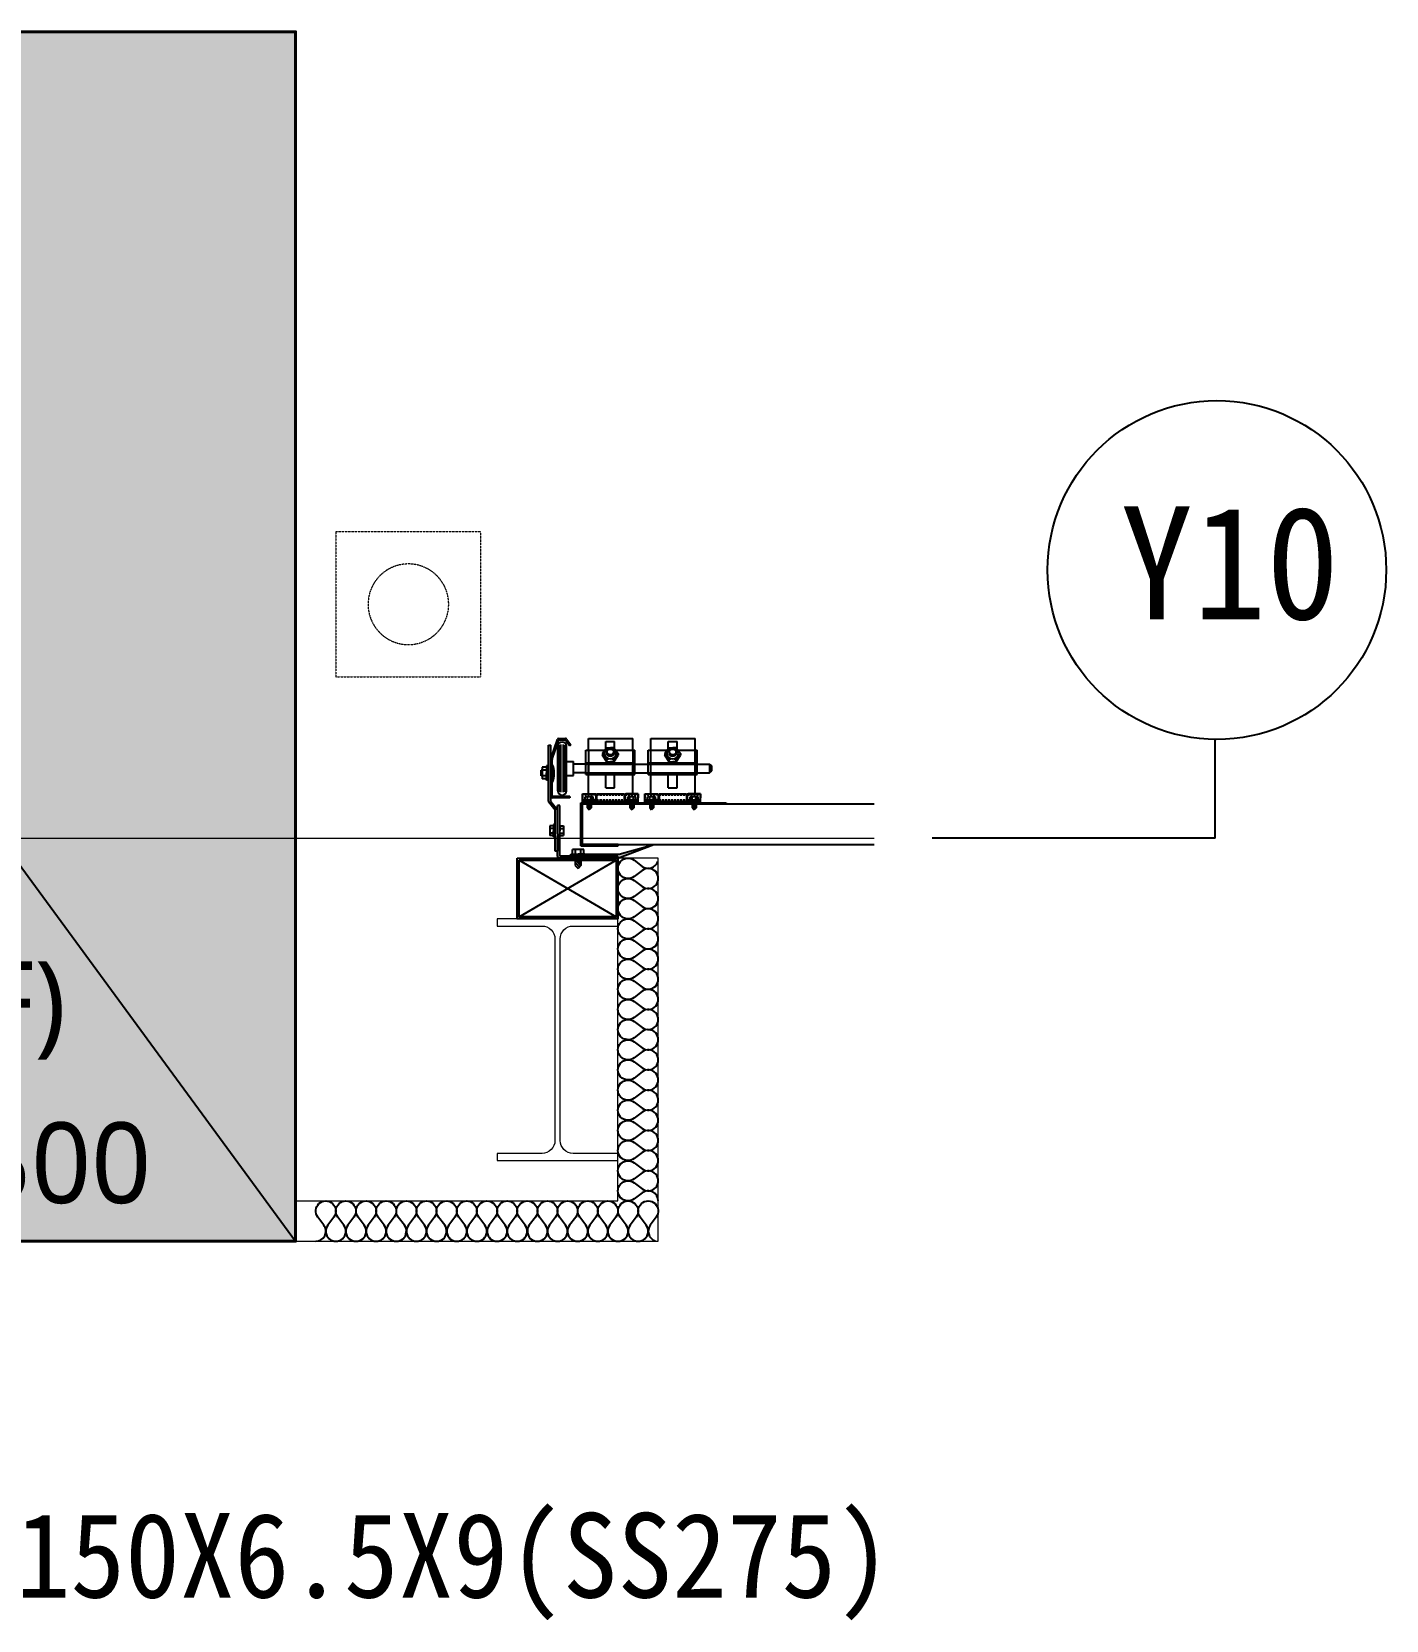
# Model space of a CAD drawing. Header units: millimetres. Extents: x 204328 to 274136, y -196910 to -178068.
# Drawn here: x 260908 to 262588, y -194982 to -193012 of the extents above; entities that cross this region are included whole.
import ezdxf
from ezdxf.enums import TextEntityAlignment as Align

# ---------------------------------------------------------------- set-up
doc = ezdxf.new("R2010")
doc.units = ezdxf.units.MM
doc.linetypes.add('CEN', pattern=[62, 60, -1, 0, -1])
doc.linetypes.add('HIDDEN', pattern=[0.375, 0.25, -0.125])
doc.layers.get('Defpoints').update_dxf_attribs({"color": 140})
for name, color, linetype in [('1212', 7, 'Continuous'), ('3', 3, 'Continuous'), ('4', 4, 'Continuous'), ('A-CONC-SOLD', 253, 'CEN'), ('HAT', 8, 'Continuous'), ('ITXT', 3, 'Continuous')]:
    doc.layers.add(name, color=color, linetype=linetype)
for name, color, linetype, lineweight in [('A-AXIS-BUBL', 7, 'Continuous', 25), ('A-CLXM-CONC', 2, 'Continuous', 40), ('A-CNTL', 1, 'CEN', 15), ('A-MKXS-TEXT1', 3, 'Continuous', 25), ('A-SECT-LIN2', 6, 'Continuous', 20), ('A-WAXM-PANL', 6, 'Continuous', 20), ('A-XXXX-HID', 8, 'HIDDEN', 18), ('A-XXXX-TXT2', 3, 'Continuous', 25), ('XR-평면도$0$A-CLXM-CONC', 2, 'Continuous', 40)]:
    doc.layers.add(name, color=color, linetype=linetype, lineweight=lineweight)
doc.styles.add('돋움체', font='')
doc.styles.add('맑은 고딕', font='malgun.ttf')
doc.styles.get('돋움체').set_extended_font_data('DotumChe')

# ---------------------------------------------------------------- blocks, each defined once
blk = doc.blocks.new('COL_PC11_3F(210330)')
at = {"layer": 'A-CONC-SOLD'}
h = blk.add_hatch(color=256, dxfattribs=at)
h.dxf.hatch_style = 1
h.paths.add_polyline_path([(0, 0), (1100, 0), (1100, 1500), (0, 1500)])
at = {"layer": 'A-CLXM-CONC'}
blk.add_lwpolyline([(0, 0), (1100, 0), (1100, 1500), (0, 1500)], close=True, dxfattribs=at)
at = {"layer": 'Defpoints'}
blk.add_line((0, 1500), (1100, 0), dxfattribs=at)
at = {"layer": 'Defpoints', "color": 1, "style": '맑은 고딕'}
blk.add_text('PC11(3F)', height=100, dxfattribs=at).set_placement((550, 297.4), align=Align.MIDDLE_CENTER)
at = {"layer": 'Defpoints', "style": '맑은 고딕'}
blk.add_text('1,100X1,500', height=100, dxfattribs=at).set_placement((550, 97.4), align=Align.MIDDLE_CENTER)
blk = doc.blocks.new('b1')
at = {"layer": 'A-XXXX-HID'}
blk.add_lwpolyline([(0, 180), (180, 180), (180, 0), (0, 0), (0, 180)], dxfattribs=at)
blk.add_circle((90, 90), 50, dxfattribs=at)
blk = doc.blocks.new('단열재(PANEL)')
at = {"layer": 'HAT'}
blk.add_lwpolyline([(0, 0, 0.618034), (-40, 20), (-60, 5, -2), (-60, 45), (-40, 30, 2), (-40, 70), (-60, 55, -2), (-60, 95), (-40, 80, 2), (-40, 120), (-60, 105, -2), (-60, 145), (-40, 130, 2), (-40, 170), (-60, 155, -2), (-60, 195), (-40, 180, 2), (-40, 220), (-60, 205, -2), (-60, 245), (-40, 230, 2), (-40, 270), (-60, 255, -2), (-60, 295), (-40, 280, 2), (-40, 320), (-60, 305, -2), (-60, 345), (-40, 330, 2), (-40, 370), (-60, 355, -2), (-60, 395), (-40, 380, 2), (-40, 420), (-60, 405, -2), (-60, 445), (-40, 430, 2), (-40, 470), (-60, 455, -2), (-60, 495), (-40, 480, 2), (-40, 520), (-60, 505, -2), (-60, 545), (-40, 530, 2), (-40, 570), (-60, 555, -2), (-60, 595), (-40, 580, 2), (-40, 620), (-60, 605, -2), (-60, 645), (-40, 630, 2), (-40, 670), (-60, 655, -2), (-60, 695), (-40, 680, 2), (-40, 720), (-60, 705, -2), (-60, 745), (-40, 730, 2), (-40, 770), (-60, 755, -2), (-60, 795), (-40, 780, 2), (-40, 820), (-60, 805, -2), (-60, 845), (-40, 830, 0.509758), (-1.3, 841.9, 0.509758)], format="xyb", dxfattribs=at)

msp = doc.modelspace()

# ---------------------------------------------------------------- hatches: boundary and pattern name
msp.add_hatch(color=256).paths.add_polyline_path([(261635.3, -194036.8), (261635.3, -194034), (261596, -194034), (261596, -194031.8), (261636.7, -194031.8), (261679.9, -194019.8)])

# ---------------------------------------------------------------- linework, layer by layer
at = {"color": 4}
for p, q in [((261598.7, -193888.2), (261653.7, -193888.2)), ((261598.7, -193902.9), (261598.7, -193888.2)), ((261653.7, -193902.9), (261653.7, -193888.2)), ((261676.1, -193888.2), (261731.1, -193888.2)), ((261676.1, -193902.9), (261676.1, -193888.2)), ((261731.1, -193902.9), (261731.1, -193888.2)), ((261595.5, -193920.2), (261580.1, -193920.2)), ((261595.5, -193930.9), (261580.1, -193930.9)), ((261595.5, -193932.8), (261595.5, -193918.3)), ((261598.7, -193956.7), (261598.7, -193922.3)), ((261653.7, -193956.7), (261653.7, -193922.3)), ((261656, -193932.8), (261656, -193918.3)), ((261656, -193920.2), (261672.9, -193920.2)), ((261656, -193930.9), (261672.9, -193930.9)), ((261672.9, -193932.8), (261672.9, -193918.3)), ((261676.1, -193956.7), (261676.1, -193922.3)), ((261731.1, -193956.7), (261731.1, -193922.3)), ((261733.4, -193932.8), (261733.4, -193918.3)), ((261733.4, -193920.2), (261749, -193920.2)), ((261733.4, -193920.2), (261749, -193920.2)), ((261733.4, -193930.7), (261749, -193930.7)), ((261733.4, -193930.7), (261749, -193930.7)), ((261743.6, -193920.2), (261749, -193920.2)), ((261743.6, -193920.2), (261749, -193920.2)), ((261743.6, -193930.7), (261749, -193930.7)), ((261743.6, -193930.7), (261749, -193930.7)), ((261751.8, -193922.1), (261749, -193920.2)), ((261749, -193920.2), (261749, -193930.7)), ((261749, -193930.7), (261751.8, -193928.3)), ((261751.8, -193928.3), (261751.8, -193922.1)), ((261620.1, -193949.5), (261631.1, -193949.5)), ((261697.5, -193949.5), (261708.5, -193949.5)), ((261591.1, -193956.7), (261607.6, -193956.7)), ((261591.1, -193956.7), (261607.6, -193956.7)), ((261591.1, -193956.7), (261607.6, -193956.7)), ((261591.1, -193956.7), (261606.5, -193956.7)), ((261591.1, -193956.7), (261591.1, -193962.2)), ((261591.1, -193966), (261591.1, -193956.7)), ((261591.1, -193968.2), (261591.1, -193956.7)), ((261591.1, -193966), (261660.4, -193966)), ((261591.1, -193966), (261660.4, -193966)), ((261595.5, -193956.7), (261607.6, -193956.7)), ((261607.6, -193956.7), (261607.6, -193966)), ((261607.6, -193958.3), (261608.8, -193958.3)), ((261607.6, -193964.4), (261608.8, -193964.4)), ((261608.8, -193956.7), (261642.8, -193956.7)), ((261608.8, -193956.7), (261608.8, -193966)), ((261642.8, -193956.7), (261642.8, -193966)), ((261642.8, -193958.3), (261643.9, -193958.3)), ((261642.8, -193964.4), (261643.9, -193964.4)), ((261643.9, -193956.7), (261660.4, -193956.7)), ((261643.9, -193956.7), (261656, -193956.7)), ((261643.9, -193956.7), (261660.4, -193956.7)), ((261643.9, -193956.7), (261643.9, -193966)), ((261660.4, -193956.7), (261645, -193956.7)), ((261660.4, -193956.7), (261660.4, -193961.7)), ((261660.4, -193956.7), (261660.4, -193961.7)), ((261660.4, -193956.7), (261660.4, -193960.5)), ((261660.4, -193968.2), (261660.4, -193956.7)), ((261668.5, -193956.7), (261685, -193956.7)), ((261668.5, -193956.7), (261685, -193956.7)), ((261668.5, -193956.7), (261685, -193956.7)), ((261668.5, -193956.7), (261683.9, -193956.7)), ((261668.5, -193956.7), (261668.5, -193962.2)), ((261668.5, -193968.2), (261668.5, -193956.7)), ((261668.5, -193966), (261668.5, -193956.7)), ((261668.5, -193966), (261737.8, -193966)), ((261668.5, -193966), (261737.8, -193966)), ((261672.9, -193956.7), (261685, -193956.7)), ((261685, -193956.7), (261685, -193966)), ((261685, -193958.3), (261686.2, -193958.3)), ((261685, -193964.4), (261686.2, -193964.4)), ((261686.2, -193956.7), (261720.2, -193956.7)), ((261686.2, -193956.7), (261686.2, -193966)), ((261720.2, -193956.7), (261720.2, -193966)), ((261720.2, -193958.3), (261721.3, -193958.3)), ((261720.2, -193964.4), (261721.3, -193964.4)), ((261721.3, -193956.7), (261737.8, -193956.7)), ((261721.3, -193956.7), (261737.8, -193956.7)), ((261721.3, -193956.7), (261733.4, -193956.7)), ((261721.3, -193956.7), (261721.3, -193966)), ((261737.8, -193956.7), (261722.4, -193956.7)), ((261737.8, -193956.7), (261737.8, -193960.5)), ((261737.8, -193956.7), (261737.8, -193961.7)), ((261737.8, -193956.7), (261737.8, -193961.7)), ((261737.8, -193966), (261737.8, -193956.7)), ((261737.8, -193968.2), (261737.8, -193959.1))]:
    msp.add_line(p, q, dxfattribs=at)
at = {"color": 2}
for p, q in [((261549.2, -193966.2), (261549.2, -193896.4)), ((261549.2, -193896.4), (261552, -193896.4)), ((261552, -193966.2), (261552, -193896.4)), ((261563, -194034.1), (261563, -193971.2)), ((261589.1, -194021.4), (261589.1, -193968.2)), ((261590.7, -194019.8), (261590.7, -193969.8)), ((261769.4, -193969.8), (261590.7, -193969.8)), ((261560.2, -194034.1), (261560.2, -194008.8)), ((261635.6, -194019.8), (261590.7, -194019.8)), ((261596, -194031.8), (261596, -194034)), ((261635.3, -194036.8), (261679.9, -194019.8)), ((261635.6, -194021.4), (261635.6, -194019.8)), ((261636.7, -194031.8), (261679.9, -194019.8)), ((261635.3, -194036.8), (261562.4, -194036.8)), ((261632.5, -194034), (261563, -194034)), ((261563.9, -194034), (261584.3, -194034))]:
    msp.add_line(p, q, dxfattribs=at)
at = {"color": 8, "linetype": 'HIDDEN', "ltscale": 3}
for p, q in [((261598.7, -193902.9), (261598.7, -193932.8)), ((261653.7, -193902.9), (261653.7, -193932.8)), ((261675.8, -193902.9), (261675.8, -193932.8)), ((261730.8, -193902.9), (261730.8, -193932.8))]:
    msp.add_line(p, q, dxfattribs=at)
at = {"color": 1, "linetype": 'HIDDEN', "ltscale": 3}
for p, q in [((261595.5, -193920.2), (261656, -193920.2)), ((261595.5, -193930.9), (261656, -193930.9)), ((261672.9, -193920.2), (261733.4, -193920.2)), ((261672.9, -193930.9), (261733.4, -193930.9))]:
    msp.add_line(p, q, dxfattribs=at)
for p, q in [((262376.2, -194011.8), (262024.9, -194011.8)), ((261512.6, -194109.5, 0), (261633, -194039.1, 0)), ((261512.6, -194039.1, 0), (261633, -194109.5, 0))]:
    msp.add_line(p, q)
at = {"color": 3, "elevation": 0}
msp.add_lwpolyline([(261952.9, -193969.8), (261590.7, -193969.8), (261590.7, -194019.8), (261952.9, -194019.8)], dxfattribs=at)
at = {"color": 1, "elevation": 0}
for points in [[(261510.3, -194036.8), (261635.3, -194036.8), (261635.3, -194111.8), (261510.3, -194111.8)], [(261512.6, -194039.1), (261633, -194039.1), (261633, -194109.5), (261512.6, -194109.5)]]:
    msp.add_lwpolyline(points, close=True, dxfattribs=at)
at = {"color": 2}
msp.add_arc((261563, -194034.1), 2.81, 180, 257.6688, dxfattribs=at)
at = {"layer": '1212', "color": 4}
for p, q in [((261620.1, -193901.6), (261620.1, -193891.8)), ((261620.1, -193891.8, 0), (261631.1, -193891.8, 0)), ((261631.1, -193901.1), (261631.1, -193891.8)), ((261697.5, -193901.6), (261697.5, -193891.8)), ((261697.5, -193891.8, 0), (261708.5, -193891.8, 0)), ((261708.5, -193901.1), (261708.5, -193891.8)), ((261595.5, -193918.3), (261595.5, -193902.9)), ((261595.5, -193902.9), (261619.1, -193902.9)), ((261632.5, -193902.9), (261656, -193902.9)), ((261656, -193918.3), (261656, -193902.9)), ((261672.9, -193918.3), (261672.9, -193902.9)), ((261672.9, -193902.9), (261696.5, -193902.9)), ((261709.9, -193902.9), (261733.4, -193902.9)), ((261733.4, -193918.3), (261733.4, -193902.9)), ((261595.5, -193918.3), (261656, -193918.3)), ((261595.5, -193932.8), (261656, -193932.8)), ((261620.1, -193949.5), (261620.1, -193932.8)), ((261631.1, -193949.5), (261631.1, -193932.8)), ((261672.9, -193918.3), (261733.4, -193918.3)), ((261672.9, -193932.8), (261733.4, -193932.8)), ((261697.5, -193949.5), (261697.5, -193932.8)), ((261708.5, -193949.5), (261708.5, -193932.8)), ((261591.1, -193966), (261660.4, -193966)), ((261668.5, -193966), (261737.8, -193966))]:
    msp.add_line(p, q, dxfattribs=at)
at = {"layer": '1212', "color": 3}
for p, q in [((261621.3, -193900), (261616, -193906.8)), ((261616, -193906.8), (261616, -193909)), ((261621.3, -193917), (261616, -193909)), ((261621.3, -193900), (261625.8, -193900)), ((261621.3, -193915.8), (261621.3, -193914)), ((261621.5, -193904.9), (261621.5, -193907.1)), ((261630.2, -193900), (261625.8, -193900)), ((261630.1, -193904.9), (261630.1, -193907.1)), ((261630.2, -193900), (261635.6, -193906.8)), ((261630.2, -193917), (261635.6, -193909)), ((261630.2, -193915.8), (261630.2, -193914)), ((261635.6, -193906.8), (261635.6, -193909)), ((261698.7, -193900), (261693.4, -193906.8)), ((261693.4, -193906.8), (261693.4, -193909)), ((261698.7, -193917), (261693.4, -193909)), ((261698.7, -193900), (261703.2, -193900)), ((261698.7, -193915.8), (261698.7, -193914)), ((261698.9, -193904.9), (261698.9, -193907.1)), ((261707.6, -193900), (261703.2, -193900)), ((261707.5, -193904.9), (261707.5, -193907.1)), ((261707.6, -193900), (261713, -193906.8)), ((261707.6, -193917), (261713, -193909)), ((261707.6, -193915.8), (261707.6, -193914)), ((261713, -193906.8), (261713, -193909)), ((261541.3, -193927.6), (261539.8, -193927.6)), ((261539.8, -193934.4), (261539.8, -193927.6)), ((261541.3, -193934.4), (261539.8, -193934.4)), ((261546.8, -193923.9), (261541.3, -193923.9)), ((261541.3, -193923.9), (261541.3, -193938.1)), ((261546.8, -193927.6), (261541.3, -193927.6)), ((261546.8, -193934.4), (261541.3, -193934.4)), ((261549.2, -193922), (261546.8, -193922)), ((261546.8, -193922), (261546.8, -193923.9)), ((261546.8, -193923.9), (261546.8, -193931)), ((261546.8, -193938.1), (261546.8, -193931)), ((261621.3, -193915.8), (261621.3, -193917)), ((261621.3, -193917), (261625.8, -193917)), ((261630.2, -193917), (261625.8, -193917)), ((261630.2, -193915.8), (261630.2, -193917)), ((261698.7, -193915.8), (261698.7, -193917)), ((261698.7, -193917), (261703.2, -193917)), ((261707.6, -193917), (261703.2, -193917)), ((261707.6, -193915.8), (261707.6, -193917)), ((261546.8, -193938.1), (261541.3, -193938.1)), ((261546.8, -193938.1), (261541.3, -193938.1)), ((261546.8, -193940), (261546.8, -193938.1)), ((261549.2, -193940), (261546.8, -193940)), ((261593.4, -193964.4), (261594.7, -193964.4)), ((261593.4, -193966), (261593.4, -193964.4)), ((261604.6, -193960.5), (261594.7, -193960.5)), ((261594.7, -193964.4), (261594.7, -193960.5)), ((261594.7, -193964.4), (261594.7, -193960.5)), ((261594.7, -193964.4), (261599.7, -193964.4)), ((261597.2, -193969.8), (261597.2, -193974.4)), ((261597.2, -193971.6), (261600.9, -193975.6)), ((261597.3, -193964.4), (261597.3, -193960.5)), ((261597.6, -193969.8), (261601.9, -193974.5)), ((261604.6, -193964.4), (261599.7, -193964.4)), ((261599.7, -193969.8), (261602.1, -193972.5)), ((261602, -193964.4), (261602, -193960.5)), ((261602.1, -193969.8), (261602.1, -193974.4)), ((261604.6, -193964.4), (261604.6, -193960.5)), ((261605.9, -193964.4), (261604.6, -193964.4)), ((261605.9, -193966), (261605.9, -193964.4)), ((261646.1, -193964.4), (261647.4, -193964.4)), ((261646.1, -193966), (261646.1, -193964.4)), ((261657.3, -193960.5), (261647.4, -193960.5)), ((261647.4, -193964.4), (261647.4, -193960.5)), ((261647.4, -193964.4), (261647.4, -193960.5)), ((261647.4, -193964.4), (261652.4, -193964.4)), ((261649.9, -193969.8), (261649.9, -193974.4)), ((261649.9, -193971.6), (261653.6, -193975.6)), ((261650, -193964.4), (261650, -193960.5)), ((261650.3, -193969.8), (261654.6, -193974.5)), ((261657.3, -193964.4), (261652.4, -193964.4)), ((261652.4, -193969.8), (261654.8, -193972.5)), ((261654.7, -193964.4), (261654.7, -193960.5)), ((261654.8, -193969.8), (261654.8, -193974.4)), ((261657.3, -193964.4), (261657.3, -193960.5)), ((261658.6, -193964.4), (261657.3, -193964.4)), ((261658.6, -193966), (261658.6, -193964.4)), ((261670.8, -193964.4), (261672.1, -193964.4)), ((261670.8, -193966), (261670.8, -193964.4)), ((261682, -193960.5), (261672.1, -193960.5)), ((261672.1, -193964.4), (261672.1, -193960.5)), ((261672.1, -193964.4), (261672.1, -193960.5)), ((261672.1, -193964.4), (261677, -193964.4)), ((261674.6, -193969.8), (261674.6, -193974.4)), ((261674.6, -193971.6), (261678.3, -193975.6)), ((261674.7, -193964.4), (261674.7, -193960.5)), ((261675, -193969.8), (261679.3, -193974.5)), ((261682, -193964.4), (261677, -193964.4)), ((261677.1, -193969.8), (261679.5, -193972.5)), ((261679.4, -193964.4), (261679.4, -193960.5)), ((261679.5, -193969.8), (261679.5, -193974.4)), ((261682, -193964.4), (261682, -193960.5)), ((261683.3, -193964.4), (261682, -193964.4)), ((261683.3, -193966), (261683.3, -193964.4)), ((261723.5, -193964.4), (261724.8, -193964.4)), ((261723.5, -193966), (261723.5, -193964.4)), ((261734.7, -193960.5), (261724.8, -193960.5)), ((261724.8, -193964.4), (261724.8, -193960.5)), ((261724.8, -193964.4), (261724.8, -193960.5)), ((261724.8, -193964.4), (261729.8, -193964.4)), ((261727.3, -193969.8), (261727.3, -193974.4)), ((261727.3, -193971.6), (261731, -193975.6)), ((261727.4, -193964.4), (261727.4, -193960.5)), ((261727.7, -193969.8), (261732, -193974.5)), ((261734.7, -193964.4), (261729.8, -193964.4)), ((261729.8, -193969.8), (261732.2, -193972.5)), ((261732.1, -193964.4), (261732.1, -193960.5)), ((261732.2, -193969.8), (261732.2, -193974.4)), ((261734.7, -193964.4), (261734.7, -193960.5)), ((261736, -193964.4), (261734.7, -193964.4)), ((261736, -193966), (261736, -193964.4)), ((261597.2, -193974.4), (261599.6, -193976.9)), ((261602.1, -193974.4), (261599.6, -193976.9)), ((261649.9, -193974.4), (261652.4, -193976.9)), ((261654.8, -193974.4), (261652.4, -193976.9)), ((261674.6, -193974.4), (261677, -193976.9)), ((261679.5, -193974.4), (261677, -193976.9)), ((261727.3, -193974.4), (261729.7, -193976.9)), ((261732.2, -193974.4), (261729.7, -193976.9)), ((261555.3, -193996.6), (261550.7, -193996.6)), ((261550.7, -193996.6), (261550.7, -194008.6)), ((261555.3, -193999.8), (261550.7, -193999.8)), ((261555.3, -194005.5), (261550.7, -194005.5)), ((261555.3, -194008.6), (261550.7, -194008.6)), ((261555.3, -194008.6), (261550.7, -194008.6)), ((261557.4, -193995.1), (261555.3, -193995.1)), ((261555.3, -193995.1), (261555.3, -193996.6)), ((261555.3, -193996.6), (261555.3, -194002.6)), ((261555.3, -194008.6), (261555.3, -194002.6)), ((261555.3, -194010.2), (261555.3, -194008.6)), ((261557.4, -194010.2), (261555.3, -194010.2)), ((261563, -193996.6), (261563, -194002.6)), ((261563, -193996.6), (261567.6, -193996.6)), ((261563, -193999.8), (261567.6, -193999.8)), ((261563, -194008.6), (261563, -194002.6)), ((261563, -194005.5), (261567.6, -194005.5)), ((261563, -194008.6), (261567.6, -194008.6)), ((261563, -194008.6), (261567.6, -194008.6)), ((261567.6, -193996.6), (261567.6, -194008.6)), ((261576.8, -194034), (261576.8, -194031.6)), ((261576.8, -194031.6), (261578.7, -194031.6)), ((261578.7, -194031.6), (261578.7, -194026.1)), ((261578.7, -194031.6), (261578.7, -194026.1)), ((261593, -194026.1), (261578.7, -194026.1)), ((261578.7, -194031.6), (261585.8, -194031.6)), ((261582.5, -194031.6), (261582.5, -194026.1)), ((261593, -194031.6), (261585.8, -194031.6)), ((261589.2, -194031.6), (261589.2, -194026.1)), ((261593, -194031.6), (261593, -194026.1)), ((261594.8, -194031.6), (261593, -194031.6)), ((261594.8, -194034), (261594.8, -194031.6)), ((261582.3, -194039.4), (261582.3, -194045.9)), ((261582.3, -194042), (261587.6, -194047.8)), ((261582.3, -194045.9), (261585.8, -194049.6)), ((261582.9, -194039.4), (261589.1, -194046.2)), ((261589.4, -194045.9), (261585.8, -194049.6)), ((261585.9, -194039.4), (261589.4, -194043.2)), ((261589.4, -194039.4), (261589.4, -194045.9))]:
    msp.add_line(p, q, dxfattribs=at)
at = {"layer": '1212'}
for p, q in [((261549.2, -193945.4), (261549.2, -193927.4)), ((261593.4, -193966), (261605.9, -193966)), ((261646.1, -193966), (261658.6, -193966)), ((261670.8, -193966), (261683.3, -193966)), ((261723.5, -193966), (261736, -193966)), ((261576.8, -194034), (261594.8, -194034))]:
    msp.add_line(p, q, dxfattribs=at)
at = {"layer": '1212', "color": 2}
for p, q in [((261560.1, -194006.5), (261560.1, -193971.2)), ((261563, -193971.2), (261560.1, -193971.2)), ((261589.1, -193968.2), (261769.4, -193968.2)), ((261769.4, -193968.2), (261769.4, -193969.8)), ((261589.1, -194021.4), (261635.6, -194021.4))]:
    msp.add_line(p, q, dxfattribs=at)
at = {"layer": '1212', "linetype": 'HIDDEN', "ltscale": 10}
for p, q in [((261607.6, -193958.3), (261591.1, -193958.3)), ((261593.4, -193964.4), (261591.1, -193964.4)), ((261607.6, -193964.4), (261605.9, -193964.4)), ((261608.8, -193958.3), (261642.8, -193958.3)), ((261608.8, -193964.4), (261642.8, -193964.4)), ((261643.9, -193958.3), (261660.4, -193958.3)), ((261643.9, -193964.4), (261646.1, -193964.4)), ((261658.6, -193964.4), (261660.4, -193964.4)), ((261685, -193958.3), (261668.5, -193958.3)), ((261670.8, -193964.4), (261668.5, -193964.4)), ((261685, -193964.4), (261683.3, -193964.4)), ((261686.2, -193958.3), (261720.2, -193958.3)), ((261686.2, -193964.4), (261720.2, -193964.4)), ((261721.3, -193958.3), (261737.8, -193958.3)), ((261721.3, -193964.4), (261723.5, -193964.4)), ((261736, -193964.4), (261737.8, -193964.4))]:
    msp.add_line(p, q, dxfattribs=at)
at = {"layer": '1212', "color": 3}
for centre, radius, start, end in [((261584.8, -193936.6), 42.9, 31.6998, 43.4248), ((261625.8, -193939.8), 26.2, 80.2075, 99.7925), ((261666.8, -193936.6), 42.9, 136.5752, 148.3002), ((261662.2, -193936.6), 42.9, 31.6998, 43.4248), ((261703.2, -193939.8), 26.2, 80.2075, 99.7925), ((261744.2, -193936.6), 42.9, 136.5752, 148.3002), ((261527.7, -193931.5), 28.5, 335.9984, 24.0016)]:
    msp.add_arc(centre, radius, start, end, dxfattribs=at)
at = {"layer": '1212', "color": 3, "extrusion": (0, 0, -1)}
for centre in [(261625.8, -193907.1), (261703.2, -193907.1)]:
    msp.add_ellipse(centre, major_axis=(7.39, 0), ratio=0.851726, dxfattribs=at)
at = {"layer": '1212', "color": 3}
for points, knots in [([(261630.1, -193904.9), (261630.1, -193905.2), (261630, -193905.5), (261629.7, -193906.2), (261629.5, -193906.5), (261628.9, -193907.1), (261628.5, -193907.4), (261627.5, -193907.9), (261627, -193908), (261625.8, -193908.1), (261625.3, -193908.1), (261624.2, -193907.9), (261623.6, -193907.7), (261622.8, -193907.2), (261622.4, -193906.9), (261621.9, -193906.3), (261621.7, -193905.9), (261621.5, -193905.3), (261621.5, -193905), (261621.5, -193904.3), (261621.6, -193904), (261622, -193903.3), (261622.3, -193903), (261623, -193902.4), (261623.5, -193902.2), (261624.5, -193901.8), (261625.1, -193901.7), (261626.2, -193901.7), (261626.8, -193901.7), (261627.8, -193902.1), (261628.3, -193902.3), (261629.1, -193902.8), (261629.4, -193903.2), (261629.9, -193903.8), (261630, -193904.1), (261630.1, -193904.6), (261630.1, -193904.8), (261630.1, -193904.9)], [0, 0, 0, 0, 0.360137, 0.360137, 0.720273, 0.720273, 1.08041, 1.08041, 1.440547, 1.440547, 1.800683, 1.800683, 2.16082, 2.16082, 2.520957, 2.520957, 2.881093, 2.881093, 3.24123, 3.24123, 3.601367, 3.601367, 3.961504, 3.961504, 4.32164, 4.32164, 4.681777, 4.681777, 5.041914, 5.041914, 5.40205, 5.40205, 5.762187, 5.762187, 6.122324, 6.122324, 6.283185, 6.283185, 6.283185, 6.283185]), ([(261630.1, -193907.1), (261630.1, -193907.4), (261630, -193907.7), (261629.7, -193908.4), (261629.5, -193908.7), (261628.9, -193909.3), (261628.5, -193909.6), (261627.5, -193910), (261627, -193910.2), (261625.8, -193910.3), (261625.3, -193910.3), (261624.2, -193910.1), (261623.6, -193909.9), (261622.8, -193909.4), (261622.4, -193909.1), (261621.9, -193908.4), (261621.7, -193908.1), (261621.5, -193907.5), (261621.5, -193907.3), (261621.5, -193907.1)], [6.283185, 6.283185, 6.283185, 6.283185, 6.643322, 6.643322, 7.003459, 7.003459, 7.363595, 7.363595, 7.723732, 7.723732, 8.083869, 8.083869, 8.444005, 8.444005, 8.804142, 8.804142, 9.164279, 9.164279, 9.424826, 9.424826, 9.424826, 9.424826]), ([(261707.5, -193904.9), (261707.5, -193905.2), (261707.4, -193905.5), (261707.1, -193906.2), (261706.9, -193906.5), (261706.3, -193907.1), (261705.9, -193907.4), (261704.9, -193907.9), (261704.4, -193908), (261703.2, -193908.1), (261702.6, -193908.1), (261701.5, -193907.9), (261701, -193907.7), (261700.2, -193907.2), (261699.8, -193906.9), (261699.3, -193906.3), (261699.1, -193905.9), (261698.9, -193905.3), (261698.8, -193905), (261698.9, -193904.3), (261699, -193904), (261699.4, -193903.3), (261699.7, -193903), (261700.4, -193902.4), (261700.9, -193902.2), (261701.9, -193901.8), (261702.5, -193901.7), (261703.6, -193901.7), (261704.2, -193901.7), (261705.2, -193902.1), (261705.7, -193902.3), (261706.5, -193902.8), (261706.8, -193903.2), (261707.2, -193903.8), (261707.4, -193904.1), (261707.5, -193904.6), (261707.5, -193904.8), (261707.5, -193904.9)], [0, 0, 0, 0, 0.360137, 0.360137, 0.720273, 0.720273, 1.08041, 1.08041, 1.440547, 1.440547, 1.800683, 1.800683, 2.16082, 2.16082, 2.520957, 2.520957, 2.881093, 2.881093, 3.24123, 3.24123, 3.601367, 3.601367, 3.961504, 3.961504, 4.32164, 4.32164, 4.681777, 4.681777, 5.041914, 5.041914, 5.40205, 5.40205, 5.762187, 5.762187, 6.122324, 6.122324, 6.283185, 6.283185, 6.283185, 6.283185]), ([(261707.5, -193907.1), (261707.5, -193907.4), (261707.4, -193907.7), (261707.1, -193908.4), (261706.9, -193908.7), (261706.3, -193909.3), (261705.9, -193909.6), (261704.9, -193910), (261704.4, -193910.2), (261703.2, -193910.3), (261702.6, -193910.3), (261701.5, -193910.1), (261701, -193909.9), (261700.2, -193909.4), (261699.8, -193909.1), (261699.3, -193908.4), (261699.1, -193908.1), (261698.9, -193907.5), (261698.9, -193907.3), (261698.9, -193907.1)], [6.283185, 6.283185, 6.283185, 6.283185, 6.643322, 6.643322, 7.003459, 7.003459, 7.363595, 7.363595, 7.723732, 7.723732, 8.083869, 8.083869, 8.444005, 8.444005, 8.804142, 8.804142, 9.164279, 9.164279, 9.424826, 9.424826, 9.424826, 9.424826])]:
    msp.add_open_spline(points, degree=3, knots=knots, dxfattribs=at)
at = {"layer": '3', "color": 3}
for p, q in [((261552.1, -193913.5), (261560.1, -193889.4)), ((261553.8, -193914), (261561.8, -193889.9)), ((261561.8, -193889.9), (261570.4, -193889.9)), ((261561.9, -193888.1), (261570, -193888.1)), ((261570, -193889.9), (261575.3, -193897)), ((261571.5, -193888.9), (261576.7, -193896)), ((261552, -193960.1), (261552, -193914.1)), ((261553.7, -193936.7), (261553.7, -193914.2)), ((261560.8, -193953.2), (261560.8, -193897.9)), ((261571.3, -193953.2), (261571.3, -193897.9)), ((261575.3, -193897), (261576.7, -193896)), ((261571.3, -193916.8), (261580.1, -193916.8)), ((261571.3, -193934.3), (261580.1, -193934.3)), ((261580.1, -193934.3), (261580.1, -193916.8)), ((261553.7, -193960.2), (261553.7, -193936.7)), ((261575.7, -193960.2), (261553.7, -193960.2)), ((261575.7, -193962), (261553.9, -193962)), ((261575.7, -193960.2), (261575.7, -193962))]:
    msp.add_line(p, q, dxfattribs=at)
at = {"layer": '3', "color": 8}
for p, q in [((261561.4, -193952.8), (261561.4, -193897.9)), ((261562.5, -193954.3), (261562.5, -193896.4)), ((261564.5, -193954.9), (261564.5, -193895.8)), ((261567.6, -193954.9), (261567.6, -193895.8)), ((261569.6, -193954.3), (261569.6, -193896.4)), ((261570.7, -193952.8), (261570.7, -193897.9))]:
    msp.add_line(p, q, dxfattribs=at)
at = {"layer": '3', "color": 3}
for centre, radius, start, end in [((261561.9, -193890), 1.87, 90, 161.5549), ((261566.1, -193897.9), 5.26, 0, 180), ((261570, -193890), 1.87, 36.2699, 90), ((261553.9, -193914.1), 1.87, 161.5549, 180), ((261553.9, -193914.1), 1.87, 161.5549, 180), ((261554.2, -193914.2), 0.468, 161.5549, 180), ((261566.1, -193953.2), 5.26, 180, 0), ((261553.9, -193960.1), 1.87, 180, 270)]:
    msp.add_arc(centre, radius, start, end, dxfattribs=at)
at = {"layer": '4', "color": 2}
for p, q in [((261549.2, -193966.2), (261557.3, -193976.9)), ((261552, -193966.2), (261560.1, -193976.9)), ((261557.4, -194027.8), (261557.3, -193976.9)), ((261560.2, -194006.5), (261560.2, -194027.8)), ((261560.2, -194027.8), (261557.4, -194027.8)), ((261635.3, -194036.8), (261635.3, -194034))]:
    msp.add_line(p, q, dxfattribs=at)
at = {"layer": 'A-AXIS-BUBL', "ltscale": 0.2}
msp.add_line((262376.2, -194011.8), (262376.2, -193889.3), dxfattribs=at)
msp.add_circle((262378.2, -193679.3), 210, dxfattribs=at)
at = {"layer": 'A-CNTL', "ltscale": 300}
msp.add_lwpolyline([(248378.4, -194011.8), (261952.9, -194011.8)], dxfattribs=at)
at = {"layer": 'A-SECT-LIN2', "elevation": 0}
msp.add_lwpolyline([(261485.3, -194120.8), (261541.1, -194120.8, -0.414214), (261557.1, -194136.8), (261557.1, -194386.8, -0.414214), (261541.1, -194402.8), (261485.3, -194402.8), (261485.3, -194411.8), (261635.3, -194411.8), (261635.3, -194402.8), (261579.6, -194402.8, -0.414214), (261563.6, -194386.8), (261563.6, -194136.8, -0.414214), (261579.6, -194120.8), (261635.3, -194120.8), (261635.3, -194111.8), (261485.3, -194111.8)], format="xyb", close=True, dxfattribs=at)
at = {"layer": 'A-WAXM-PANL'}
for points in [[(261235.3, -194511.8), (261685.3, -194511.8), (261685.3, -194036.8), (261635.3, -194036.8)], [(261235.3, -194461.8), (261635.3, -194461.8), (261635.3, -194036.8)]]:
    msp.add_lwpolyline(points, dxfattribs=at)
at = {"layer": 'ITXT', "color": 2}
for p, q in [((261596, -194031.8), (261636.7, -194031.8)), ((261596, -194034), (261635.3, -194034))]:
    msp.add_line(p, q, dxfattribs=at)

# ---------------------------------------------------------------- block references
at = {"xscale": -1, "rotation": 180}
msp.add_blockref('b1', (261285.3, -193631.8), dxfattribs=at)
at = {"xscale": 0.5, "yscale": 0.5, "zscale": 0.5}
msp.add_blockref('단열재(PANEL)', (261685.3, -194461.8), dxfattribs=at)
at = {"xscale": 0.5, "yscale": 0.5, "zscale": 0.5, "rotation": 270}
msp.add_blockref('단열재(PANEL)', (261260.3, -194511.8), dxfattribs=at)
at = {"layer": 'XR-평면도$0$A-CLXM-CONC'}
msp.add_blockref('COL_PC11_3F(210330)', (260135.3, -194511.8), dxfattribs=at)

# ---------------------------------------------------------------- texts
at = {"layer": 'A-MKXS-TEXT1', "color": 0, "insert": (260141.8, -194981.7, 0), "char_height": 105, "attachment_point": 7, "style": '돋움체'}
msp.add_mtext('OHC1:H-300X150X6.5X9(SS275)', dxfattribs=at)
at = {"layer": 'A-XXXX-TXT2', "ltscale": 0.2, "style": '돋움체'}
msp.add_text('Y10', height=140, dxfattribs=at).set_placement((262394.1, -193671.6), align=Align.MIDDLE)

doc.saveas('drawing.dxf')
